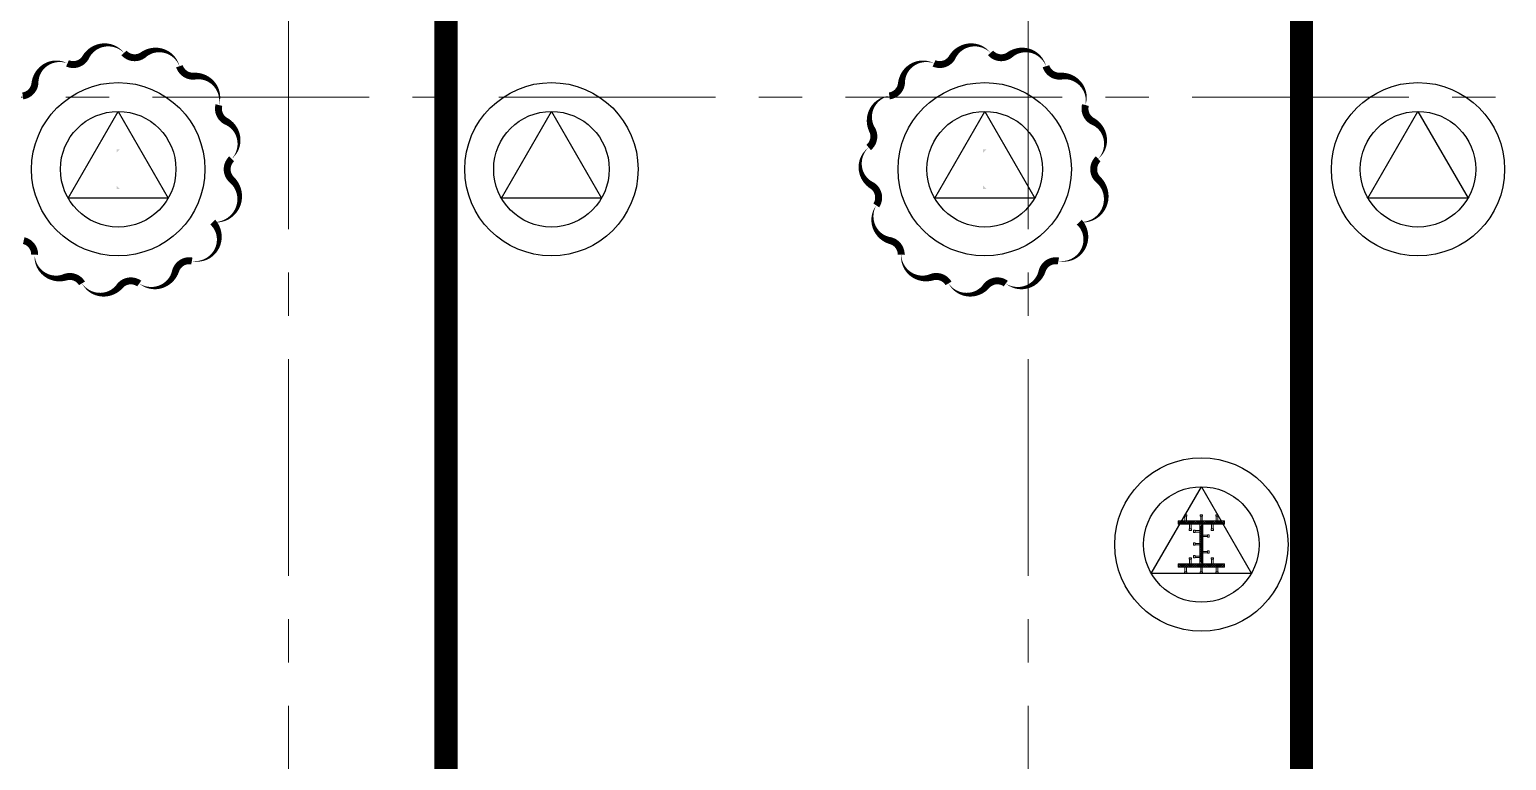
# Model space of a CAD drawing. Header units: millimetres. Extents: x -346728 to 1320345, y -537202 to -385966.
# Drawn here: x 439029 to 451812, y -467681 to -461355 of the extents above; entities that cross this region are included whole.
import ezdxf

# ---------------------------------------------------------------- set-up
doc = ezdxf.new("R2010")
doc.units = ezdxf.units.MM
doc.header["$LTSCALE"] = 100
doc.linetypes.add('X1326_GLB$0$CENTER', pattern=[2, 1.25, -0.25, 0.25, -0.25])
for name, color, linetype in [('hach', 253, 'Continuous'), ('PL', 3, 'Continuous'), ('thep doc', 6, 'Continuous')]:
    doc.layers.add(name, color=color, linetype=linetype)
for name, color, linetype, lineweight in [('KCMANH', 8, 'Continuous', 13), ('KINGPOST', 5, 'Continuous', 20), ('X1326_GLB$0$A-tim', 8, 'X1326_GLB$0$CENTER', 9)]:
    doc.layers.add(name, color=color, linetype=linetype, lineweight=lineweight)
pattern_1 = [(45, (188543.33, 11377564.439), (-8.980256121, 8.980256121), []), (135, (188543.33, 11377564.439), (-8.980256121, -8.980256121), [])]

# ---------------------------------------------------------------- blocks, each defined once
blk = doc.blocks.new('LVL-KHUNGTEN')
blk.add_lwpolyline([(61072.9, 41092.8), (119123.5, 41092.8), (119123.5, 61.9), (61072.9, 61.9)], close=True)
blk = doc.blocks.new('KP50')
at = {"ltscale": 0.1}
h = blk.add_hatch(color=6, dxfattribs=at)
h.dxf.hatch_style = 1
h.paths.add_polyline_path([(14, 171), (-14, 171), (-14, 142)])
h.paths.add_polyline_path([(-14, -142), (-14, -171), (14, -171)])
at = {"layer": 'KCMANH', "linetype": 'ByBlock'}
h = blk.add_hatch(dxfattribs=at)
h.set_pattern_fill('ANSI37', color=6, scale=4, style=0)
h.set_pattern_definition(pattern_1)
h.paths.add_polyline_path([(-200, 200), (-200, 171), (200, 171), (200, 200)])
h = blk.add_hatch(dxfattribs=at)
h.set_pattern_fill('ANSI37', color=6, scale=4, style=0)
h.set_pattern_definition([(45, (188728.93, 11377564.439), (-8.980256121, 8.980256121), []), (135, (188728.93, 11377564.439), (-8.980256121, -8.980256121), [])])
h.paths.add_polyline_path([(14, 171), (-14, 142), (-14, -142), (14, -171)])
h = blk.add_hatch(dxfattribs=at)
h.set_pattern_fill('ANSI37', color=6, scale=4, style=0)
h.set_pattern_definition(pattern_1)
h.paths.add_polyline_path([(-200, -171), (-200, -200), (200, -200), (200, -171)])
for p, q in [((-125, 253), (-146, 253)), ((-146, 240), (-146, 253)), ((-125, 240), (-146, 240)), ((-142, 200), (-142, 240)), ((-129, 200), (-129, 240)), ((-125, 240), (-125, 253)), ((-85, 131), (-106, 131)), ((-106, 131), (-106, 118)), ((-102, 171), (-102, 131)), ((-89, 171), (-89, 131)), ((-85, 131), (-85, 118)), ((-10, 253), (10, 253)), ((-10, 240), (-10, 253)), ((-10, 240), (10, 240)), ((-6, 200), (-6, 240)), ((6, 200), (6, 240)), ((10, 240), (10, 253)), ((85, 131), (106, 131)), ((85, 131), (85, 118)), ((89, 171), (89, 131)), ((102, 171), (102, 131)), ((106, 131), (106, 118)), ((125, 253), (146, 253)), ((125, 240), (125, 253)), ((125, 240), (146, 240)), ((129, 200), (129, 240)), ((142, 200), (142, 240)), ((146, 240), (146, 253)), ((-85, 118), (-106, 118)), ((-67, 100), (-67, 120)), ((-54, 120), (-67, 120)), ((-54, 100), (-67, 100)), ((-67, 10), (-67, -10)), ((-54, 10), (-67, 10)), ((-54, 100), (-54, 120)), ((-14, 116), (-54, 116)), ((-14, 104), (-54, 104)), ((-54, 10), (-54, -10)), ((-14, 6), (-54, 6)), ((14, 76), (54, 76)), ((14, 64), (54, 64)), ((54, 60), (54, 80)), ((54, 80), (67, 80)), ((54, 60), (67, 60)), ((67, 60), (67, 80)), ((85, 118), (106, 118)), ((-85, -118), (-106, -118)), ((-106, -131), (-106, -118)), ((-85, -131), (-85, -118)), ((-54, -10), (-67, -10)), ((-67, -100), (-67, -120)), ((-54, -100), (-67, -100)), ((-54, -120), (-67, -120)), ((-14, -6), (-54, -6)), ((-54, -100), (-54, -120)), ((-14, -104), (-54, -104)), ((-14, -116), (-54, -116)), ((14, -64), (54, -64)), ((14, -76), (54, -76)), ((54, -60), (54, -80)), ((54, -60), (67, -60)), ((54, -80), (67, -80)), ((67, -60), (67, -80)), ((85, -118), (106, -118)), ((85, -131), (85, -118)), ((106, -131), (106, -118)), ((-125, -240), (-146, -240)), ((-146, -240), (-146, -253)), ((-125, -253), (-146, -253)), ((-142, -200), (-142, -240)), ((-129, -200), (-129, -240)), ((-125, -240), (-125, -253)), ((-85, -131), (-106, -131)), ((-102, -171), (-102, -131)), ((-89, -171), (-89, -131)), ((-10, -240), (10, -240)), ((-10, -240), (-10, -253)), ((-10, -253), (10, -253)), ((-6, -200), (-6, -240)), ((6, -200), (6, -240)), ((10, -240), (10, -253)), ((85, -131), (106, -131)), ((89, -171), (89, -131)), ((102, -171), (102, -131)), ((125, -240), (146, -240)), ((125, -240), (125, -253)), ((125, -253), (146, -253)), ((129, -200), (129, -240)), ((142, -200), (142, -240)), ((146, -240), (146, -253))]:
    blk.add_line(p, q, dxfattribs=at)
at = {"layer": 'KINGPOST', "color": 6, "linetype": 'ByBlock'}
for p, q in [((-200, 200), (200, 200)), ((-200, 171), (-200, 200)), ((-200, 171), (200, 171)), ((-14, 171), (-14, -171)), ((-14, 142), (14, 171)), ((14, 171), (14, -171)), ((200, 171), (200, 200)), ((-200, -171), (200, -171)), ((-200, -171), (-200, -200)), ((-200, -200), (200, -200)), ((-14, -142), (14, -171)), ((200, -171), (200, -200))]:
    blk.add_line(p, q, dxfattribs=at)
blk.add_lwpolyline([(-14, 0), (14, 0)], dxfattribs=at)
blk = doc.blocks.new('B1 Kingpost Layout Plan1')
at = {"layer": 'KCMANH', "linetype": 'ByBlock'}
blk.add_blockref('KP50', (78575, -51042, 0), dxfattribs=at)

msp = doc.modelspace()

# ---------------------------------------------------------------- hatches: boundary and pattern name
at = {"ltscale": 0.1}
h = msp.add_hatch(color=6, dxfattribs=at)
h.dxf.hatch_style = 1
h.paths.add_polyline_path([(439810.6, -462393), (439781.8, -462393), (439781.8, -462421.8)])
h.paths.add_polyline_path([(439781.8, -462706.6), (439781.8, -462735.4), (439810.6, -462735.4)])
h = msp.add_hatch(color=6, dxfattribs=at)
h.dxf.hatch_style = 1
h.paths.add_polyline_path([(447310.6, -462393), (447281.8, -462393), (447281.8, -462421.8)])
h.paths.add_polyline_path([(447281.8, -462706.6), (447281.8, -462735.4), (447310.6, -462735.4)])
at = {"layer": 'hach'}
h = msp.add_hatch(dxfattribs=at)
h.set_pattern_fill('ANSI31', color=256, scale=70)
h.set_pattern_definition([(45, (342151.22, -508591.22), (-157.15448, 157.15448), [])])
h.paths.add_polyline_path([(362433.4, -410142.2), (348853.9, -428107.5), (376146.7, -501359), (382446.8, -503970.9), (458369.1, -469396.6), (462927.9, -462329.4), (462919.8, -415142.7), (457917.8, -410142.2)])
h.paths.add_polyline_path([(363030.6, -411342.2), (350208.3, -428305.7), (377088.8, -500450.6), (382424.3, -502662.6), (457551.5, -468450.4), (461727.8, -461976.1), (461719.7, -415639.4), (457420.9, -411342.2)], flags=16)
h = msp.add_hatch(dxfattribs=at)
h.set_pattern_fill('AR-CONC', color=256, scale=4)
h.set_pattern_definition([(50, (342151.2, -508591.2), (728.7387, -63.7563), [76.2, -838.2]), (355, (342151.2, -508591.2), (-140.9737, 764.2274), [60.96, -670.5623]), (100.45144, (342211.95, -508596.54), (587.765, 700.471), [64.76, -712.361]), (46.1842, (342151.2, -508388), (1084.316, -168.1693), [114.3, -1257.3]), (96.63556, (342241.6, -508402), (949.6165, 989.7045), [97.14, -1068.5424]), (351.18415, (342151.2, -508388), (949.6165, 989.7045), [91.44, -1005.839]), (21, (342252.8, -508438.8), (606.4576, -409.0608), [76.2, -838.2]), (326, (342252.8, -508438.8), (247.208, 736.752), [60.96, -670.56]), (71.45144, (342303.36, -508472.9), (853.6657, 327.691), [64.76, -712.3598]), (37.5, (342151.22, -508591.22), (12.3544, 338.22016), [0, -662.432, 0, -680.72, 0, -673.1]), (7.5, (342151.22, -508591.22), (267.27865, 400.7223), [0, -388.112, 0, -647.192, 0, -256.54]), (327.5, (341924.65, -508591.22), (542.3624, -22.91498), [0, -254, 0, -792.48, 0, -1051.56]), (317.5, (341823.05, -508591.2), (592.5167, 101.706), [0, -330.2, 0, -526.288, 0, -746.76])])
h.paths.add_polyline_path([(362433.4, -410142.2), (348853.9, -428107.5), (376146.7, -501359), (382446.8, -503970.9), (458369.1, -469396.6), (462927.9, -462329.4), (462919.8, -415142.7), (457917.8, -410142.2)])
h.paths.add_polyline_path([(363030.6, -411342.2), (350208.3, -428305.7), (377088.8, -500450.6), (382424.3, -502662.6), (457551.5, -468450.4), (461727.8, -461976.1), (461719.7, -415639.4), (457420.9, -411342.2)], flags=16)

# ---------------------------------------------------------------- linework, layer by layer
at = {"color": 6, "elevation": -2718.3}
msp.add_lwpolyline([(438978.5, -463182, 60, 60, -0.3534582), (439073.1, -463304.5, 0, 60, 0.520567), (439337.8, -463498.6, 60, 60, -0.3534893), (439483.1, -463552, 0, 60, 0.5205671), (439810.3, -463575.6, 60, 60, -0.3982747), (439978.3, -463553.7, 0, 60, 0.520567), (440292.9, -463445.2, 60, 60, -0.3869502), (440434, -463358.1, 0, 60, 0.7314349), (440614.6, -463021.8, 0, 60, 0.7206829), (440779.2, -462654.8, 60, 60, -0.4358983), (440778.3, -462474.4, 0, 60, 0.5205671), (440731.6, -462149.9, 60, 60, -0.3534527), (440668, -462008.8, 0, 60, 0.5205671), (440455.6, -461758.5, 60, 60, -0.3534915), (440326.6, -461672.8, 0, 60, 0.5205671), (440013.8, -461573.9, 60, 60, -0.3944899), (439846.5, -461557.5, 0, 60, 0.520567), (439515.6, -461594.2, 60, 60, -0.3907151), (439357.4, -461647.7, 0, 60, 0.520567), (439076.1, -461816.5, 60, 60, -0.3534934), (438970.5, -461929.8, 0, 60, 0.5205671)], format="xyseb", dxfattribs=at)
msp.add_lwpolyline([(448278.3, -462474.4, 0, 60, 0.5205671), (448231.6, -462149.9, 60, 60, -0.3534527), (448168, -462008.8, 0, 60, 0.5205671), (447955.6, -461758.5, 60, 60, -0.3534915), (447826.6, -461672.8, 0, 60, 0.5205671), (447513.8, -461573.9, 60, 60, -0.3944899), (447346.5, -461557.5, 0, 60, 0.520567), (447015.6, -461594.2, 60, 60, -0.3907151), (446857.4, -461647.7, 0, 60, 0.520567), (446576.1, -461816.5, 60, 60, -0.3534934), (446470.5, -461929.8, 0, 60, 0.5205671), (446322, -462222.5, 60, 60, -0.3571345), (446291.7, -462375.6, 0, 60, 0.520567), (446317.4, -462703.3, 60, 60, -0.4289707), (446357.7, -462877.2, 0, 60, 0.520567), (446478.5, -463182, 60, 60, -0.3534582), (446573.1, -463304.5, 0, 60, 0.520567), (446837.8, -463498.6, 60, 60, -0.3534893), (446983.1, -463552, 0, 60, 0.5205671), (447310.3, -463575.6, 60, 60, -0.3982747), (447478.3, -463553.7, 0, 60, 0.520567), (447792.9, -463445.2, 60, 60, -0.3869502), (447934, -463358.1, 0, 60, 0.7314349), (448114.6, -463021.8, 0, 60, 0.7206829), (448279.2, -462654.8, 60, 60, -0.4358983)], format="xyseb", close=True, dxfattribs=at)
at = {"layer": 'PL', "elevation": -1404.9}
for points in [[(440229.2, -462814.2), (439363.2, -462814.2), (439796.2, -462064.2)], [(440229.2, -462814.2), (439363.2, -462814.2), (439796.2, -462064.2)], [(443979.2, -462814.2), (443113.2, -462814.2), (443546.2, -462064.2)], [(443979.2, -462814.2), (443113.2, -462814.2), (443546.2, -462064.2)], [(447729.2, -462814.2), (446863.2, -462814.2), (447296.2, -462064.2)], [(447729.2, -462814.2), (446863.2, -462814.2), (447296.2, -462064.2)], [(451479.2, -462814.2), (450613.2, -462814.2), (451046.2, -462064.2)], [(451479.2, -462814.2), (450613.2, -462814.2), (451046.2, -462064.2)], [(449604.2, -466061.8), (448738.2, -466061.8), (449171.2, -465311.8)], [(449604.2, -466061.8), (448738.2, -466061.8), (449171.2, -465311.8)]]:
    msp.add_lwpolyline(points, close=True, dxfattribs=at)
at = {"layer": 'PL'}
for centre, radius in [((439796.2, -462564.2, -1404.9), 750), ((439796.2, -462564.2, -1404.9), 750), ((443546.2, -462564.2, -1404.9), 750), ((443546.2, -462564.2, -1404.9), 750), ((447296.2, -462564.2, -1404.9), 750), ((447296.2, -462564.2, -1404.9), 750), ((451046.2, -462564.2, -1404.9), 750), ((451046.2, -462564.2, -1404.9), 750), ((439796.2, -462564.2, -1404.9), 500), ((439796.2, -462564.2, -1404.9), 500), ((443546.2, -462564.2, -1404.9), 500), ((443546.2, -462564.2, -1404.9), 500), ((447296.2, -462564.2, -1404.9), 500), ((447296.2, -462564.2, -1404.9), 500), ((451046.2, -462564.2, -1404.9), 500), ((451046.2, -462564.2, -1404.9), 500), ((449171.2, -465811.8, -1404.9), 750), ((449171.2, -465811.8, -1404.9), 750), ((449171.2, -465811.8, -1404.9), 500), ((449171.2, -465811.8, -1404.9), 500)]:
    msp.add_circle(centre, radius, dxfattribs=at)
at = {"layer": 'thep doc', "const_width": 200, "elevation": -3876.7}
msp.add_lwpolyline([(457667.2, -465299.5), (457667.2, -446233.9), (450038.3, -446233.9), (450038.3, -470065.1), (442633, -470065.1), (442633, -446227.4), (434656.1, -446227.4), (434656.1, -476084)], dxfattribs=at)
at = {"layer": 'X1326_GLB$0$A-tim', "ltscale": 15}
for p, q in [((441271.2, -398208.6, -1404.9), (441271.2, -512162.7, -1404.9)), ((447671.3, -398208.6, -1404.9), (447671.3, -512162.7, -1404.9)), ((341092.1, -461941.6, -1404.9), (475778.7, -461941.6, -1404.9))]:
    msp.add_line(p, q, dxfattribs=at)

# ---------------------------------------------------------------- block references
at = {"extrusion": (0.00597, -2.28885e-18, 0.999982), "xscale": 3.385207865094198, "yscale": 3.385207865094198, "zscale": 3.385207865094198}
msp.add_blockref('LVL-KHUNGTEN', (112985.2, -525073.6, 1027.7), dxfattribs=at)
msp.add_blockref('B1 Kingpost Layout Plan1', (370596.3, -414766, -1404.9))

doc.saveas('drawing.dxf')
